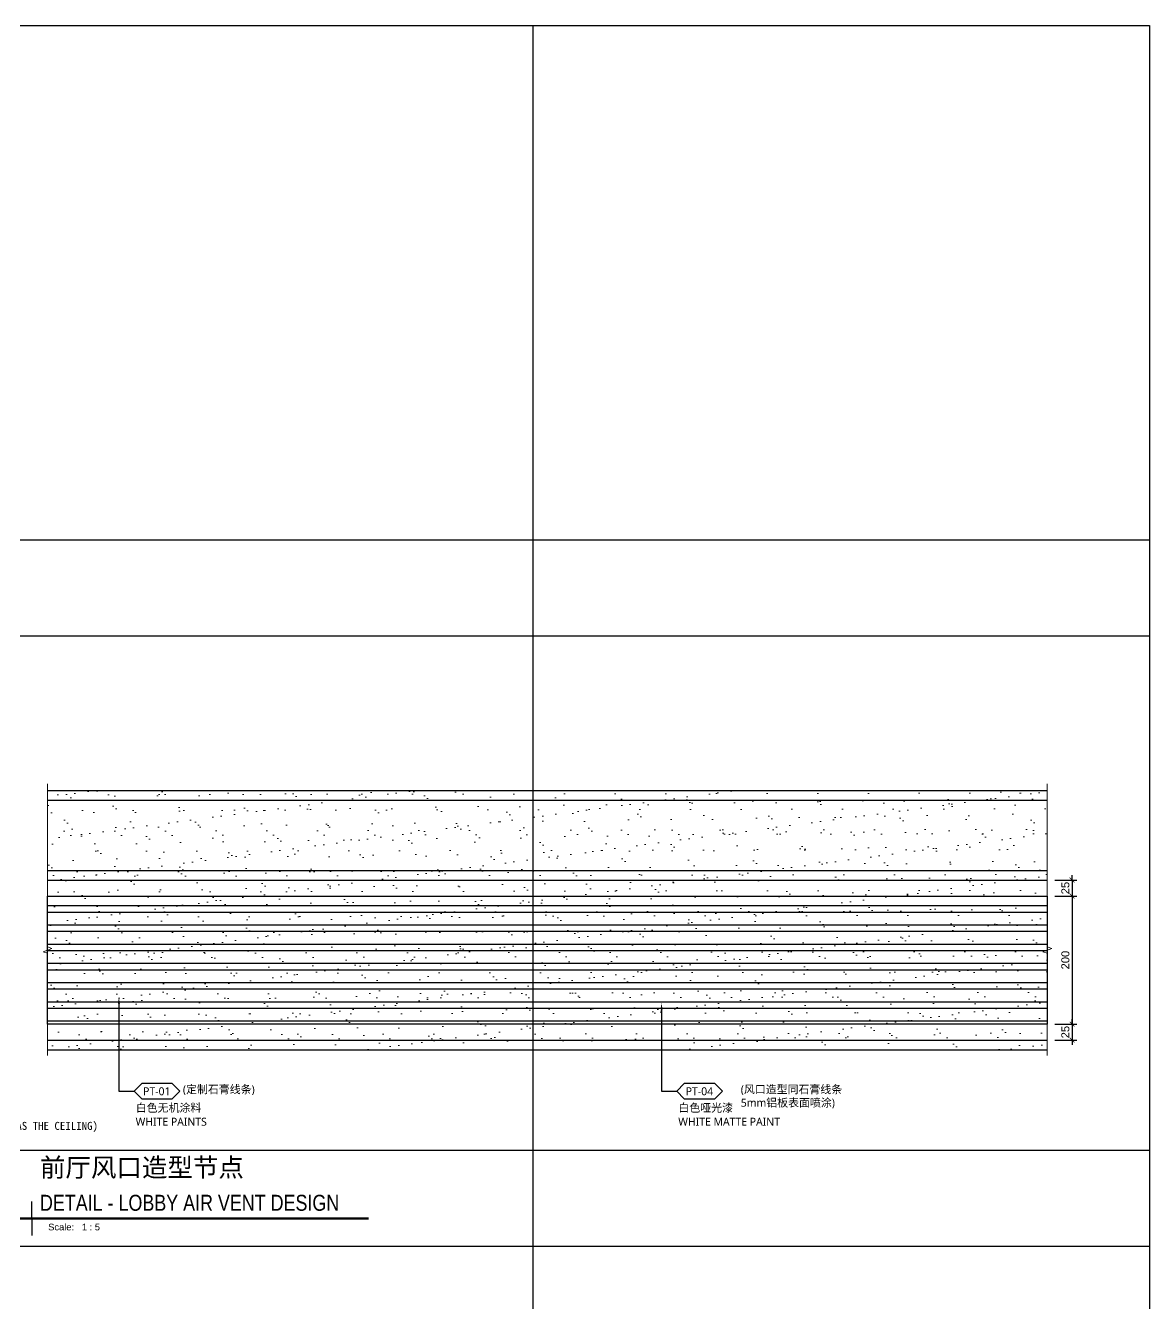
# Model space of a CAD drawing. Header units: millimetres. Extents: x 6321 to 61876, y 123 to 15211.
# Drawn here: x 41977 to 43732, y 8949 to 10945 of the extents above; entities that cross this region are included whole.
import ezdxf
from ezdxf import colors
from ezdxf.entities.mleader import LeaderData, LeaderLine
from ezdxf.enums import TextEntityAlignment as Align
from ezdxf.math import Vec2, Vec3

# ---------------------------------------------------------------- set-up
doc = ezdxf.new("R2010")
doc.units = ezdxf.units.MM
doc.layers.get('Defpoints').update_dxf_attribs({"color": 250})
for name, color, linetype, lineweight in [('_ACM-A-ANNO-DIMS', 2, 'Continuous', 13), ('_ACM-A-ANNO-DIMS @ 5', 2, 'Continuous', 13), ('_ACM-A-HACH', 251, 'Continuous', 9), ('Thick Line', 7, 'Continuous', 50), ('视图标题', 90, 'Continuous', 25)]:
    doc.layers.add(name, color=color, linetype=linetype, lineweight=lineweight)
for name, color, linetype in [('DE-MT', 2, 'Continuous'), ('G-ANNO-SYMB', 7, 'Continuous'), ('G-ANNO-TITL', 7, 'Continuous'), ('I-RCP-AIR', 64, 'Continuous'), ('I-RCP-COVER', 10, 'Continuous'), ('WALL TYPE$0$G-ANNO-NOTE-CH', 7, 'Continuous')]:
    doc.layers.add(name, color=color, linetype=linetype)
doc.styles.add('Aecom chinese title', font='simhei.ttf', dxfattribs={"width": 0.8})
doc.styles.add('Arial', font='ARIALUNI.ttf')
doc.styles.add('Arial_1', font='arial.ttf', dxfattribs={"height": 75})
doc.styles.add('Arial_4', font='arial.ttf', dxfattribs={"height": 2.5})
doc.styles.add('WALL TYPE$0$Aecom Chinese', font='Microsoft YaHei.ttf')
doc.dimstyles.new('WALL TYPE$0$Aec-Arch-M-2', dxfattribs={"dimscale": 5, "dimtxt": 2.5, "dimasz": 1.5, "dimexe": 1.5, "dimexo": 1.5, "dimgap": 0.8, "dimtad": 1, "dimdec": 0, "dimrnd": 5, "dimzin": 3, "dimdsep": 46, "dimtxsty": 'Arial', "dimblk": 'ARCHTICK', "dimcen": 2.5, "dimazin": 2, "dimtfac": 0.75, "dimtdec": 0, "dimtix": 1, "dimtmove": 2, "dimatfit": 2, "dimfxl": 1, "dimtolj": 1, "dimtzin": 0, "dimarcsym": 0})

# ---------------------------------------------------------------- blocks, each defined once
blk = doc.blocks.new('K_06')
at = {"layer": 'Defpoints', "color": 251}
for p, q in [((873.8, 0), (873.8, -2860)), ((-1836.5, -803.3), (1836.5, -803.3)), ((-1836.5, -953.3), (1836.5, -953.3)), ((-1836.5, -1756.7), (1836.5, -1756.7)), ((-1836.5, -1906.7), (1836.5, -1906.7))]:
    blk.add_line(p, q, dxfattribs=at)
at = {"layer": 'Defpoints', "color": 1}
blk.add_lwpolyline([(1836.5, -2860), (-1836.5, -2860), (-1836.5, 0), (1836.5, 0)], close=True, dxfattribs=at)
blk = doc.blocks.new('_ArchTick')
at = {"color": 2, "linetype": 'ByBlock', "const_width": 0.15}
blk.add_lwpolyline([(-0.5, -0.5), (0.5, 0.5)], dxfattribs=at)
blk = doc.blocks.new('*D236')
at = {"layer": 'DE-MT', "color": 0, "lineweight": -2, "transparency": 16777216}
for p, q in [((43584, 9585), (43618.2, 9585)), ((43610.7, 9585), (43610.7, 9385)), ((43584, 9385), (43618.2, 9385))]:
    blk.add_line(p, q, dxfattribs=at)
at = {"layer": 'Defpoints', "color": 0, "transparency": 16777216}
for p in [(43576.5, 9585), (43576.5, 9385), (43610.7, 9385)]:
    blk.add_point(p, dxfattribs=at)
at = {"layer": 'DE-MT', "color": 0, "lineweight": -2, "transparency": 16777216, "xscale": 7.5, "yscale": 7.5, "zscale": 7.5}
for p, rotation in [((43610.7, 9585), 90), ((43610.7, 9385), 270)]:
    blk.add_blockref('_ArchTick', p, dxfattribs=dict(at, rotation=rotation))
at = {"layer": 'DE-MT', "color": 0, "transparency": 16777216, "insert": (43600.3, 9485), "char_height": 12.5, "attachment_point": 5, "rotation": 90, "style": 'Arial'}
blk.add_mtext('\\A1;200', dxfattribs=at)
blk = doc.blocks.new('*D237')
at = {"layer": 'DE-MT', "color": 0, "lineweight": -2, "transparency": 16777216}
for p, q in [((43584, 9610), (43618.2, 9610)), ((43610.7, 9610), (43610.7, 9617.5)), ((43610.7, 9610), (43610.7, 9585)), ((43584, 9585), (43618.2, 9585)), ((43610.7, 9585), (43610.7, 9577.5))]:
    blk.add_line(p, q, dxfattribs=at)
at = {"layer": 'Defpoints', "color": 0, "transparency": 16777216}
for p in [(43576.5, 9610), (43576.5, 9585), (43610.7, 9585)]:
    blk.add_point(p, dxfattribs=at)
at = {"layer": 'DE-MT', "color": 0, "lineweight": -2, "transparency": 16777216, "xscale": 7.5, "yscale": 7.5, "zscale": 7.5}
for p, rotation in [((43610.7, 9610), 270), ((43610.7, 9585), 90)]:
    blk.add_blockref('_ArchTick', p, dxfattribs=dict(at, rotation=rotation))
at = {"layer": 'DE-MT', "color": 0, "transparency": 16777216, "insert": (43600.3, 9597.5), "char_height": 12.5, "attachment_point": 5, "rotation": 90, "style": 'Arial'}
blk.add_mtext('\\A1;25', dxfattribs=at)
blk = doc.blocks.new('*D238')
at = {"layer": 'DE-MT', "color": 0, "lineweight": -2, "transparency": 16777216}
for p, q in [((43584, 9385), (43618.2, 9385)), ((43610.7, 9385), (43610.7, 9392.5)), ((43610.7, 9385), (43610.7, 9360)), ((43584, 9360), (43618.2, 9360)), ((43610.7, 9360), (43610.7, 9352.5))]:
    blk.add_line(p, q, dxfattribs=at)
at = {"layer": 'Defpoints', "color": 0, "transparency": 16777216}
for p in [(43576.5, 9385), (43576.5, 9360), (43610.7, 9360)]:
    blk.add_point(p, dxfattribs=at)
at = {"layer": 'DE-MT', "color": 0, "lineweight": -2, "transparency": 16777216, "xscale": 7.5, "yscale": 7.5, "zscale": 7.5}
for p, rotation in [((43610.7, 9385), 270), ((43610.7, 9360), 90)]:
    blk.add_blockref('_ArchTick', p, dxfattribs=dict(at, rotation=rotation))
at = {"layer": 'DE-MT', "color": 0, "transparency": 16777216, "insert": (43600.3, 9372.5), "char_height": 12.5, "attachment_point": 5, "rotation": 90, "style": 'Arial'}
blk.add_mtext('\\A1;25', dxfattribs=at)
blk = doc.blocks.new('WHA12202707')
at = {"transparency": 16777216}
for p, q in [((2.38, 2.38), (0, 0)), ((2.38, -2.38), (0, 0)), ((11.91, 2.38), (2.38, 2.38)), ((11.91, 2.38), (14.29, 0)), ((11.91, -2.38), (14.29, 0)), ((2.38, -2.38), (11.91, -2.38))]:
    blk.add_line(p, q, dxfattribs=at)
at = {"transparency": 16777216, "style": 'WALL TYPE$0$Aecom Chinese'}
blk.add_attdef('英文2', (0.49, -14.58), '', height=2.5, dxfattribs=at)
at = {"layer": 'WALL TYPE$0$G-ANNO-NOTE-CH', "transparency": 16777216, "style": 'WALL TYPE$0$Aecom Chinese'}
blk.add_attdef('编号', text='', height=2.5, dxfattribs=at).set_placement((7.1, 0), align=Align.MIDDLE)
for tag, p in [('中文', (0.54, -5.18)), ('英文', (0.49, -9.51))]:
    blk.add_attdef(tag, text='', height=2.5, dxfattribs=at).set_placement(p, align=Align.MIDDLE_LEFT)
blk = doc.blocks.new('视口 - No Ref  Number-1111583-交互展示区立面图2 DIGITAL CORRIDOR ELEVATION 2')
at = {"layer": 'Thick Line'}
blk.add_line((0, 0), (-12.7, 0), dxfattribs=at)
at = {"layer": '视图标题'}
for q in [(0, 6.35), (0, -6.35)]:
    blk.add_line((0, 0), q, dxfattribs=at)
blk = doc.blocks.new('A$C0FD827E6')
at = {"color": 0, "linetype": 'ByBlock', "lineweight": -2}
blk.add_point((-3.13, -10.74), dxfattribs=at)
at = {"layer": '视图标题', "color": 7, "lineweight": 50}
blk.add_line((18.75, -0.39), (144.93, -0.39), dxfattribs=at)
at = {"layer": '视图标题'}
blk.add_blockref('视口 - No Ref  Number-1111583-交互展示区立面图2 DIGITAL CORRIDOR ELEVATION 2', (18.75, -0.39), dxfattribs=at)
at = {"layer": 'G-ANNO-SYMB', "width": 0.8}
for tag, p, height, style in [('TITLE1', (21.88, 19.23), 7, 'Aecom chinese title'), ('TITLE2', (21.88, 10.35), 6, 'Arial'), ('DN', (3.13, 2.54), 6, 'Arial'), ('TITLE3', (21.88, 2.54), 6, 'Arial')]:
    blk.add_attdef(tag, p, '', height=height, dxfattribs=dict(at, style=style))
at = {"layer": '视图标题', "color": 7, "lineweight": 5, "insert": (24.94, -2.32), "char_height": 2.5, "width": 25.8945, "attachment_point": 1, "style": 'Arial_4'}
blk.add_mtext('Scale:   1 : 5', dxfattribs=at)

msp = doc.modelspace()

# ---------------------------------------------------------------- hatches: boundary and pattern name
h = msp.add_hatch()
h.set_pattern_fill('双横线20X10', color=8, pattern_type=2)
h.set_pattern_definition([(0, (0, 0), (0, 30), []), (0, (0, 20), (0, 30), [])])
h.paths.add_polyline_path([(42010.8, 9585), (43572.1, 9585), (43572.1, 9385), (42010.8, 9385)])
at = {"layer": '_ACM-A-HACH'}
h = msp.add_hatch(dxfattribs=at)
h.set_pattern_fill('AR-SAND', color=256)
h.paths.add_polyline_path([(43572.1, 9345), (43572.1, 9750), (42010.8, 9750), (42010.8, 9345)])

# ---------------------------------------------------------------- linework, layer by layer
at = {"layer": '_ACM-A-ANNO-DIMS', "linetype": 'Continuous', "ltscale": 2}
for points in [[(42010.8, 9760.1), (42010.8, 9505.6), (42017.7, 9503.1), (42004, 9498.1), (42010.8, 9495.6), (42010.8, 9336.2)], [(43572.1, 9760.1), (43572.1, 9505.6), (43579, 9503.1), (43565.3, 9498.1), (43572.1, 9495.6), (43572.1, 9336.2)]]:
    msp.add_lwpolyline(points, dxfattribs=at)
at = {"layer": 'I-RCP-AIR'}
msp.add_lwpolyline([(42010.8, 9585), (43572.1, 9585), (43572.1, 9385), (42010.8, 9385)], close=True, dxfattribs=at)
at = {"layer": 'I-RCP-COVER'}
for points in [[(42010.8, 9750), (43572.1, 9750)], [(42010.8, 9735), (43572.1, 9735)], [(42010.8, 9625), (43572.1, 9625)], [(42010.8, 9610), (43572.1, 9610)], [(42010.8, 9360), (43572.1, 9360)], [(42010.8, 9345), (43572.1, 9345)]]:
    msp.add_lwpolyline(points, dxfattribs=at)

# ---------------------------------------------------------------- block references
msp.add_blockref('K_06', (41895.1, 10944.8))
at = {"layer": 'G-ANNO-TITL'}
ref = msp.add_blockref('A$C0FD827E6', (41908.1, 9082.9), dxfattribs=dict(at, xscale=4.166666666666667, yscale=4.166666666666667, zscale=4.166666666666667))
ref.add_attrib('TITLE3', 'DETAIL - LOBBY AIR VENT DESIGN', (41999.2, 9093.4), dxfattribs={"layer": 'G-ANNO-SYMB', "height": 25, "style": 'Arial', "width": 0.8})
ref.add_attrib('TITLE1', '前厅风口造型节点', (41999.2, 9146.5), dxfattribs={"layer": 'G-ANNO-SYMB', "height": 29.17, "style": 'Aecom chinese title'})
ref.add_attrib('DN', 'B1', (41921.1, 9093.4), dxfattribs={"layer": 'G-ANNO-SYMB', "height": 25, "style": 'Arial', "width": 0.8})

# ---------------------------------------------------------------- texts
at = {"layer": 'WALL TYPE$0$G-ANNO-NOTE-CH', "transparency": 16777216, "char_height": 12.5, "width": 205.625, "attachment_point": 1, "style": 'WALL TYPE$0$Aecom Chinese'}
for s, insert in [('(定制石膏线条)', (42222.4, 9289.3, 124.8)), ('(风口造型同石膏线条\\P5mm铝板表面喷涂)', (43093.5, 9289.3, 124.8))]:
    msp.add_mtext(s, dxfattribs=dict(at, insert=insert))

# ---------------------------------------------------------------- dimensions: what is measured, and where the dimension line sits
at = {"layer": 'DE-MT'}
for base, p1, p2, picture, middle in [((43610.7, 9585), (43576.5, 9610), (43576.5, 9585), '*D237', (43600.3, 9597.5)), ((43610.7, 9385), (43576.5, 9585), (43576.5, 9385), '*D236', (43600.3, 9485)), ((43610.7, 9360), (43576.5, 9385), (43576.5, 9360), '*D238', (43600.3, 9372.5))]:
    dim = msp.add_linear_dim(base=base, p1=p1, p2=p2, angle=90, dimstyle='WALL TYPE$0$Aec-Arch-M-2', override={"dimzin": 8}, dxfattribs=at)
    dim.commit()
    dim.dimension.update_dxf_attribs({"geometry": picture, "text_midpoint": middle})

# ---------------------------------------------------------------- leaders
at = {"layer": '_ACM-A-ANNO-DIMS @ 5'}
ml = msp.add_multileader_mtext('Standard', dxfattribs=at)
ml.set_content('{\\fSimHei|b0|i0|c134|p49;\\C0;限位器\\PLIMITER}', color=256, style='Arial_1')
ml.set_leader_properties(color=2)
ml.build(insert=Vec2(0, 0))
ml.multileader.update_dxf_attribs({"text_left_attachment_type": 2, "dogleg_length": 4.74, "arrow_head_size": 10, "scale": 5})
ctx = ml.context
ctx.base_point, ctx.scale, ctx.char_height, ctx.arrow_head_size, ctx.landing_gap_size, ctx.plane_origin = Vec3(41562.6, 9696.5), 5, 12.5, 10, 0.015, Vec3(41319.8, 11292.4)
ctx.right_attachment = 6
notes = []
notes.append((ctx, [(0, (1, 1, 0), (41538.9, 9696.5), (1, 0), 23.7, [(1, [(41450, 9512.3)], 0, [])])]))
ctx.mtext.insert, ctx.mtext.width = Vec3(41562.6, 9702.7), 368.268
ml = msp.add_multileader_block('Standard', dxfattribs=at)
ml.set_content('WHA12202707', color=256, scale=5)
ml.set_attribute('编号', 'PT-01', width=0)
ml.set_attribute('中文', '白色无机涂料', width=0)
ml.set_attribute('英文', 'WHITE PAINTS', width=0)
ml.set_attribute('英文2', '', width=0)
ml.set_leader_properties(color=2)
ml.build(insert=Vec2(0, 0))
ml.multileader.update_dxf_attribs({"text_right_attachment_type": 6, "dogleg_length": 0.36, "arrow_head_size": 10, "scale": 5})
ctx = ml.context
ctx.base_point, ctx.scale, ctx.char_height, ctx.arrow_head_size, ctx.landing_gap_size, ctx.plane_origin = Vec3(42146.1, 9280.1), 5, 375, 10, 0.45, Vec3(42122.4, 8956.5)
ctx.right_attachment = 6
notes.append((ctx, [(0, (1, 1, 0), (42122.4, 9280.1), (1, 0), 23.7, [(0, [(42122.4, 9426.9)], 0, [])])]))
ctx.block.insert = Vec3(42146.1, 9280.1)
ml = msp.add_multileader_block('Standard', dxfattribs=at)
ml.set_content('WHA12202707', color=256, scale=5)
ml.set_attribute('编号', 'PT-04', width=0)
ml.set_attribute('中文', '白色哑光漆', width=0)
ml.set_attribute('英文', 'WHITE MATTE PAINT', width=0)
ml.set_attribute('英文2', '', width=0)
ml.set_leader_properties(color=2)
ml.build(insert=Vec2(0, 0))
ml.multileader.update_dxf_attribs({"text_right_attachment_type": 6, "dogleg_length": 0.36, "arrow_head_size": 10, "scale": 5})
ctx = ml.context
ctx.base_point, ctx.scale, ctx.char_height, ctx.arrow_head_size, ctx.landing_gap_size, ctx.plane_origin = Vec3(42993.4, 9280.1), 5, 375, 10, 0.45, Vec3(42969.7, 8956.5)
ctx.right_attachment = 6
notes.append((ctx, [(0, (1, 1, 0), (42969.7, 9280.1), (1, 0), 23.7, [(0, [(42969.7, 9417.9)], 0, [])])]))
ctx.block.insert = Vec3(42993.4, 9280.1)
ml = msp.add_multileader_mtext('Standard', dxfattribs=at)
ml.set_content('{\\fSimHei|b0|i0|c134|p49;\\C0;投影幕布\\P\\fArial|b0|i0|c0|p34;PROJECTION SCREEN}', color=256, style='Arial_1')
ml.set_leader_properties(color=2)
ml.build(insert=Vec2(0, 0))
ml.multileader.update_dxf_attribs({"text_left_attachment_type": 2, "dogleg_length": 4.74, "arrow_head_size": 10, "scale": 5})
ctx = ml.context
ctx.base_point, ctx.scale, ctx.char_height, ctx.arrow_head_size, ctx.landing_gap_size, ctx.plane_origin = Vec3(41562.6, 9370.8), 5, 12.5, 10, 0.015, Vec3(41319.8, 10962)
ctx.right_attachment = 6
notes.append((ctx, [(0, (1, 1, 0), (41538.9, 9370.8), (1, 0), 23.7, [(1, [(41432.1, 9393.2)], 0, [])])]))
ctx.mtext.insert, ctx.mtext.width = Vec3(41562.6, 9377.1), 368.268
ml = msp.add_multileader_mtext('Standard', dxfattribs=at)
ml.set_content('{\\fSimHei|b0|i0|c134|p49;\\C0;幕布自带配重\\PTHE CURTAIN COMES WITH ITS OWN COUNTERWEIGHT.}', color=256, style='Arial_1')
ml.set_leader_properties(color=2)
ml.build(insert=Vec2(0, 0))
ml.multileader.update_dxf_attribs({"text_left_attachment_type": 2, "dogleg_length": 4.74, "arrow_head_size": 10, "scale": 5})
ctx = ml.context
ctx.base_point, ctx.scale, ctx.char_height, ctx.arrow_head_size, ctx.landing_gap_size, ctx.plane_origin = Vec3(41562.6, 9322.6), 5, 12.5, 10, 0.015, Vec3(41319.8, 10902.5)
ctx.right_attachment = 6
notes.append((ctx, [(0, (1, 1, 0), (41538.9, 9322.6), (1, 0), 23.7, [(1, [(41441.1, 9307.2)], 0, [])])]))
ctx.mtext.insert, ctx.mtext.width = Vec3(41562.6, 9328.9), 368.268
ml = msp.add_multileader_mtext('Standard', dxfattribs=at)
ml.set_content('{\\fSimHei|b0|i0|c134|p49;\\C0;定制铝板底盖（色同天花）\\PCUSTOM ALUMINIUM PANEL BASE COVER (SAME COLOUR AS THE CEILING)}', color=256, style='Arial_1')
ml.set_leader_properties(color=2)
ml.build(insert=Vec2(0, 0))
ml.multileader.update_dxf_attribs({"text_left_attachment_type": 2, "dogleg_length": 4.74, "arrow_head_size": 10, "scale": 5})
ctx = ml.context
ctx.base_point, ctx.scale, ctx.char_height, ctx.arrow_head_size, ctx.landing_gap_size, ctx.plane_origin = Vec3(41562.6, 9246.2), 5, 12.5, 10, 0.015, Vec3(41319.8, 10850.6)
ctx.right_attachment = 6
notes.append((ctx, [(0, (1, 1, 0), (41538.9, 9246.2), (1, 0), 23.7, [(1, [(41435.6, 9298.8)], 0, [])])]))
ctx.mtext.insert, ctx.mtext.width = Vec3(41562.6, 9253.1), 323.901
for ctx, leaders in notes:
    for number, flags, end, landing, length, lines in leaders:
        leader = LeaderData()
        leader.index, (leader.has_last_leader_line, leader.has_dogleg_vector, leader.attachment_direction) = number, flags
        leader.last_leader_point, leader.dogleg_vector, leader.dogleg_length = Vec3(end), Vec3(landing), length
        for number, points, colour, breaks in lines:
            line = LeaderLine()
            line.index, line.vertices, line.color, line.breaks = number, Vec3.list(points), colors.encode_raw_color(colour), breaks
            leader.lines.append(line)
        ctx.leaders.append(leader)

doc.saveas('drawing.dxf')
